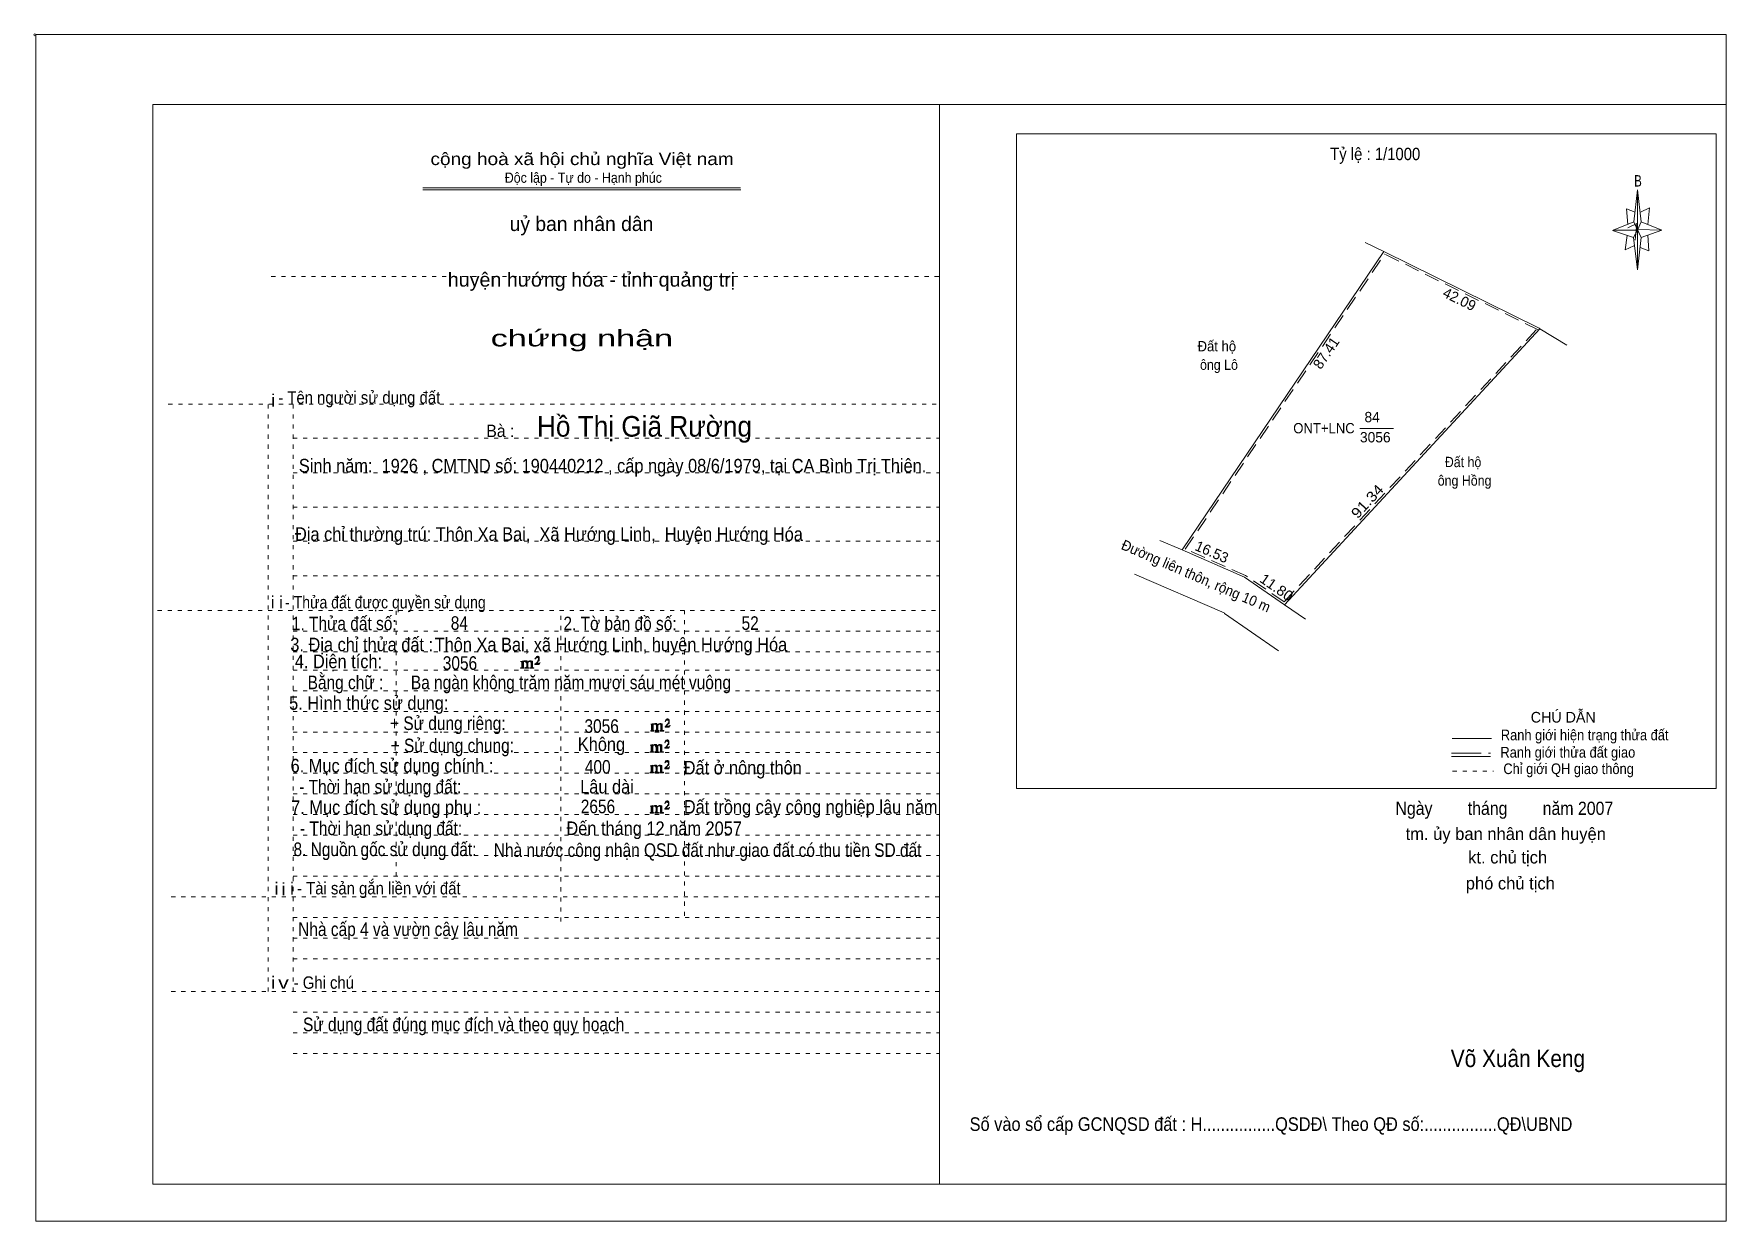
# Model space of a CAD drawing. Header units: centimetres. Extents: x -1.6 to 39.5, y -3.3 to 25.5.
import ezdxf
from ezdxf.enums import TextEntityAlignment as Align

# ---------------------------------------------------------------- set-up
doc = ezdxf.new("R2010")
doc.units = ezdxf.units.CM
doc.header["$LTSCALE"] = 0.12
for name, pattern in [('DOTTED', [1.5, 0.3, -1.2]), ('LONG_DASHED', [7.5, 6, -1.5]), ('MEDIUM_DASHED', [4.5, 3, -1.5])]:
    doc.linetypes.add(name, pattern=pattern)
for name, color, linetype, lineweight in [('1', 7, 'DOTTED', 13), ('10', 7, 'Continuous', 13), ('4', 7, 'Continuous', 13), ('5', 7, 'Continuous', 13), ('50', 7, 'Continuous', 13)]:
    doc.layers.add(name, color=color, linetype=linetype, lineweight=lineweight)

msp = doc.modelspace()

# ---------------------------------------------------------------- hatches: boundary and pattern name
at = {"layer": '50'}
for points in [[(10.27, 10.13), (10.27, 10.12), (10.27, 10.11), (10.25, 10.11), (10.24, 10.11), (10.24, 10.1), (10.33, 10.1), (10.33, 10.11), (10.32, 10.11), (10.31, 10.11), (10.31, 10.12), (10.31, 10.13), (10.31, 10.24), (10.31, 10.25), (10.32, 10.26), (10.34, 10.26), (10.35, 10.26), (10.36, 10.26), (10.37, 10.25), (10.39, 10.22), (10.39, 10.13), (10.37, 10.12), (10.37, 10.11), (10.36, 10.11), (10.35, 10.11), (10.35, 10.1), (10.44, 10.1), (10.44, 10.11), (10.43, 10.11), (10.42, 10.11), (10.42, 10.12), (10.42, 10.13), (10.42, 10.24), (10.44, 10.26), (10.45, 10.26), (10.46, 10.26), (10.49, 10.26), (10.49, 10.25), (10.5, 10.24), (10.5, 10.22), (10.5, 10.13), (10.5, 10.12), (10.49, 10.11), (10.49, 10.11), (10.47, 10.11), (10.47, 10.1), (10.56, 10.1), (10.56, 10.11), (10.55, 10.11), (10.54, 10.11), (10.53, 10.12), (10.53, 10.13), (10.53, 10.2), (10.53, 10.25), (10.53, 10.26), (10.52, 10.27), (10.5, 10.28), (10.47, 10.28), (10.46, 10.28), (10.44, 10.27), (10.41, 10.25), (10.41, 10.26), (10.4, 10.28), (10.39, 10.28), (10.37, 10.28), (10.35, 10.28), (10.34, 10.28), (10.32, 10.26), (10.31, 10.26), (10.31, 10.25), (10.31, 10.25), (10.31, 10.26), (10.31, 10.28), (10.24, 10.26), (10.24, 10.26), (10.25, 10.26), (10.27, 10.25), (10.27, 10.24), (10.27, 10.23)], [(10.69, 10.19), (10.72, 10.24), (10.72, 10.24), (10.71, 10.22), (10.69, 10.22), (10.68, 10.22), (10.63, 10.22), (10.66, 10.26), (10.67, 10.27), (10.69, 10.28), (10.69, 10.3), (10.69, 10.32), (10.69, 10.34), (10.69, 10.35), (10.69, 10.37), (10.68, 10.38), (10.67, 10.38), (10.66, 10.39), (10.65, 10.39), (10.63, 10.38), (10.63, 10.38), (10.62, 10.37), (10.61, 10.35), (10.59, 10.33), (10.61, 10.33), (10.61, 10.35), (10.62, 10.35), (10.63, 10.36), (10.65, 10.36), (10.66, 10.36), (10.67, 10.35), (10.68, 10.35), (10.68, 10.32), (10.68, 10.3), (10.66, 10.28), (10.66, 10.26), (10.65, 10.25), (10.59, 10.2), (10.59, 10.19)], [(13.42, 8.61), (13.42, 8.6), (13.42, 8.59), (13.41, 8.59), (13.4, 8.59), (13.4, 8.57), (13.48, 8.57), (13.48, 8.59), (13.47, 8.59), (13.46, 8.59), (13.46, 8.6), (13.46, 8.61), (13.46, 8.72), (13.46, 8.73), (13.47, 8.74), (13.5, 8.74), (13.51, 8.74), (13.52, 8.74), (13.53, 8.73), (13.54, 8.69), (13.54, 8.61), (13.53, 8.6), (13.53, 8.59), (13.52, 8.59), (13.51, 8.59), (13.51, 8.57), (13.6, 8.57), (13.6, 8.59), (13.58, 8.59), (13.57, 8.59), (13.57, 8.6), (13.57, 8.61), (13.57, 8.72), (13.6, 8.74), (13.61, 8.74), (13.62, 8.74), (13.64, 8.74), (13.64, 8.73), (13.65, 8.72), (13.65, 8.69), (13.65, 8.61), (13.65, 8.6), (13.64, 8.59), (13.64, 8.59), (13.63, 8.59), (13.63, 8.57), (13.72, 8.57), (13.72, 8.59), (13.7, 8.59), (13.69, 8.59), (13.68, 8.6), (13.68, 8.61), (13.68, 8.68), (13.68, 8.73), (13.68, 8.74), (13.67, 8.75), (13.65, 8.76), (13.63, 8.76), (13.62, 8.76), (13.6, 8.75), (13.56, 8.73), (13.56, 8.74), (13.55, 8.76), (13.54, 8.76), (13.53, 8.76), (13.51, 8.76), (13.5, 8.76), (13.47, 8.74), (13.46, 8.74), (13.46, 8.73), (13.46, 8.73), (13.46, 8.74), (13.46, 8.76), (13.4, 8.74), (13.4, 8.74), (13.41, 8.74), (13.42, 8.73), (13.42, 8.72), (13.42, 8.71)], [(13.85, 8.67), (13.87, 8.72), (13.87, 8.72), (13.86, 8.69), (13.85, 8.69), (13.84, 8.69), (13.78, 8.69), (13.82, 8.74), (13.83, 8.75), (13.85, 8.76), (13.85, 8.78), (13.85, 8.79), (13.85, 8.82), (13.85, 8.83), (13.85, 8.85), (13.84, 8.86), (13.83, 8.86), (13.82, 8.87), (13.8, 8.87), (13.78, 8.86), (13.78, 8.86), (13.77, 8.85), (13.76, 8.83), (13.75, 8.81), (13.76, 8.81), (13.76, 8.83), (13.77, 8.83), (13.78, 8.84), (13.8, 8.84), (13.82, 8.84), (13.83, 8.83), (13.84, 8.83), (13.84, 8.79), (13.84, 8.78), (13.82, 8.76), (13.82, 8.74), (13.8, 8.73), (13.75, 8.68), (13.75, 8.67)], [(13.41, 8.09), (13.41, 8.08), (13.41, 8.07), (13.4, 8.07), (13.39, 8.07), (13.39, 8.06), (13.48, 8.06), (13.48, 8.07), (13.47, 8.07), (13.45, 8.07), (13.45, 8.08), (13.45, 8.09), (13.45, 8.2), (13.45, 8.21), (13.47, 8.23), (13.49, 8.23), (13.5, 8.23), (13.51, 8.23), (13.52, 8.21), (13.53, 8.18), (13.53, 8.09), (13.52, 8.08), (13.52, 8.07), (13.51, 8.07), (13.5, 8.07), (13.5, 8.06), (13.59, 8.06), (13.59, 8.07), (13.58, 8.07), (13.57, 8.07), (13.57, 8.08), (13.57, 8.09), (13.57, 8.2), (13.59, 8.23), (13.6, 8.23), (13.61, 8.23), (13.63, 8.23), (13.63, 8.21), (13.64, 8.2), (13.64, 8.18), (13.64, 8.09), (13.64, 8.08), (13.63, 8.07), (13.63, 8.07), (13.62, 8.07), (13.62, 8.06), (13.71, 8.06), (13.71, 8.07), (13.7, 8.07), (13.69, 8.07), (13.67, 8.08), (13.67, 8.09), (13.67, 8.17), (13.67, 8.21), (13.67, 8.23), (13.66, 8.24), (13.64, 8.25), (13.62, 8.25), (13.61, 8.25), (13.59, 8.24), (13.55, 8.21), (13.55, 8.23), (13.54, 8.25), (13.53, 8.25), (13.52, 8.25), (13.5, 8.25), (13.49, 8.25), (13.47, 8.23), (13.45, 8.23), (13.45, 8.21), (13.45, 8.21), (13.45, 8.23), (13.45, 8.25), (13.39, 8.23), (13.39, 8.23), (13.4, 8.23), (13.41, 8.21), (13.41, 8.2), (13.41, 8.19)], [(13.84, 8.16), (13.86, 8.2), (13.86, 8.2), (13.85, 8.18), (13.84, 8.18), (13.83, 8.18), (13.77, 8.18), (13.81, 8.23), (13.82, 8.24), (13.84, 8.25), (13.84, 8.27), (13.84, 8.28), (13.84, 8.3), (13.84, 8.31), (13.84, 8.34), (13.83, 8.35), (13.82, 8.35), (13.81, 8.36), (13.8, 8.36), (13.77, 8.35), (13.77, 8.35), (13.76, 8.34), (13.75, 8.31), (13.74, 8.29), (13.75, 8.29), (13.75, 8.31), (13.76, 8.31), (13.77, 8.33), (13.8, 8.33), (13.81, 8.33), (13.82, 8.31), (13.83, 8.31), (13.83, 8.28), (13.83, 8.27), (13.81, 8.25), (13.81, 8.23), (13.8, 8.21), (13.74, 8.17), (13.74, 8.16)], [(13.84, 7.66), (13.86, 7.71), (13.86, 7.71), (13.85, 7.68), (13.84, 7.68), (13.83, 7.68), (13.77, 7.68), (13.81, 7.73), (13.82, 7.74), (13.84, 7.75), (13.84, 7.77), (13.84, 7.78), (13.84, 7.81), (13.84, 7.82), (13.84, 7.84), (13.83, 7.85), (13.82, 7.85), (13.81, 7.86), (13.79, 7.86), (13.77, 7.85), (13.77, 7.85), (13.76, 7.84), (13.75, 7.82), (13.74, 7.8), (13.75, 7.8), (13.75, 7.82), (13.76, 7.82), (13.77, 7.83), (13.79, 7.83), (13.81, 7.83), (13.82, 7.82), (13.83, 7.82), (13.83, 7.78), (13.83, 7.77), (13.81, 7.75), (13.81, 7.73), (13.79, 7.72), (13.74, 7.67), (13.74, 7.66)], [(13.41, 7.6), (13.41, 7.59), (13.41, 7.58), (13.4, 7.58), (13.39, 7.58), (13.39, 7.56), (13.47, 7.56), (13.47, 7.58), (13.46, 7.58), (13.45, 7.58), (13.45, 7.59), (13.45, 7.6), (13.45, 7.71), (13.45, 7.72), (13.46, 7.73), (13.49, 7.73), (13.5, 7.73), (13.51, 7.73), (13.52, 7.72), (13.53, 7.68), (13.53, 7.6), (13.52, 7.59), (13.52, 7.58), (13.51, 7.58), (13.5, 7.58), (13.5, 7.56), (13.59, 7.56), (13.59, 7.58), (13.57, 7.58), (13.56, 7.58), (13.56, 7.59), (13.56, 7.6), (13.56, 7.71), (13.59, 7.73), (13.6, 7.73), (13.61, 7.73), (13.63, 7.73), (13.63, 7.72), (13.64, 7.71), (13.64, 7.68), (13.64, 7.6), (13.64, 7.59), (13.63, 7.58), (13.63, 7.58), (13.62, 7.58), (13.62, 7.56), (13.71, 7.56), (13.71, 7.58), (13.69, 7.58), (13.68, 7.58), (13.67, 7.59), (13.67, 7.6), (13.67, 7.67), (13.67, 7.72), (13.67, 7.73), (13.66, 7.74), (13.64, 7.75), (13.62, 7.75), (13.61, 7.75), (13.59, 7.74), (13.55, 7.72), (13.55, 7.73), (13.54, 7.75), (13.53, 7.75), (13.52, 7.75), (13.5, 7.75), (13.49, 7.75), (13.46, 7.73), (13.45, 7.73), (13.45, 7.72), (13.45, 7.72), (13.45, 7.73), (13.45, 7.75), (13.39, 7.73), (13.39, 7.73), (13.4, 7.73), (13.41, 7.72), (13.41, 7.71), (13.41, 7.7)], [(13.41, 6.62), (13.41, 6.61), (13.41, 6.6), (13.4, 6.6), (13.39, 6.6), (13.39, 6.58), (13.47, 6.58), (13.47, 6.6), (13.46, 6.6), (13.45, 6.6), (13.45, 6.61), (13.45, 6.62), (13.45, 6.73), (13.45, 6.74), (13.46, 6.75), (13.49, 6.75), (13.5, 6.75), (13.51, 6.75), (13.52, 6.74), (13.53, 6.7), (13.53, 6.62), (13.52, 6.61), (13.52, 6.6), (13.51, 6.6), (13.5, 6.6), (13.5, 6.58), (13.59, 6.58), (13.59, 6.6), (13.57, 6.6), (13.56, 6.6), (13.56, 6.61), (13.56, 6.62), (13.56, 6.73), (13.59, 6.75), (13.6, 6.75), (13.61, 6.75), (13.63, 6.75), (13.63, 6.74), (13.64, 6.73), (13.64, 6.7), (13.64, 6.62), (13.64, 6.61), (13.63, 6.6), (13.63, 6.6), (13.62, 6.6), (13.62, 6.58), (13.71, 6.58), (13.71, 6.6), (13.69, 6.6), (13.68, 6.6), (13.67, 6.61), (13.67, 6.62), (13.67, 6.69), (13.67, 6.74), (13.67, 6.75), (13.66, 6.76), (13.64, 6.77), (13.62, 6.77), (13.61, 6.77), (13.59, 6.76), (13.55, 6.74), (13.55, 6.75), (13.54, 6.77), (13.53, 6.77), (13.52, 6.77), (13.5, 6.77), (13.49, 6.77), (13.46, 6.75), (13.45, 6.75), (13.45, 6.74), (13.45, 6.74), (13.45, 6.75), (13.45, 6.77), (13.39, 6.75), (13.39, 6.75), (13.4, 6.75), (13.41, 6.74), (13.41, 6.73), (13.41, 6.72)], [(13.84, 6.68), (13.86, 6.73), (13.86, 6.73), (13.85, 6.7), (13.84, 6.7), (13.83, 6.7), (13.77, 6.7), (13.81, 6.75), (13.82, 6.76), (13.84, 6.77), (13.84, 6.79), (13.84, 6.8), (13.84, 6.83), (13.84, 6.84), (13.84, 6.86), (13.83, 6.87), (13.82, 6.87), (13.81, 6.88), (13.79, 6.88), (13.77, 6.87), (13.77, 6.87), (13.76, 6.86), (13.75, 6.84), (13.74, 6.82), (13.75, 6.82), (13.75, 6.84), (13.76, 6.84), (13.77, 6.85), (13.79, 6.85), (13.81, 6.85), (13.82, 6.84), (13.83, 6.84), (13.83, 6.8), (13.83, 6.79), (13.81, 6.77), (13.81, 6.75), (13.79, 6.74), (13.74, 6.69), (13.74, 6.68)]]:
    msp.add_hatch(color=256, dxfattribs=at).paths.add_polyline_path(points)

# ---------------------------------------------------------------- linework, layer by layer
at = {"layer": '1', "linetype": 'Continuous'}
for p, q in [((1.31, -2.42), (1.31, 23.78)), ((1.31, 23.78), (39.51, 23.78)), ((20.41, -2.42), (20.41, 23.78)), ((39.51, -2.42), (39.51, 23.78)), ((7.87, 21.76), (15.58, 21.76)), ((7.87, 21.71), (15.59, 21.71)), ((37.26, 20.55), (36.75, 20.72)), ((1.31, -2.42), (39.51, -2.42))]:
    msp.add_line(p, q, dxfattribs=at)
at = {"layer": '1'}
for p, q in [((4.19, 19.61), (20.41, 19.61)), ((1.69, 16.51), (20.41, 16.51)), ((4.11, 2.25), (4.11, 16.51)), ((4.72, 2.25), (4.72, 16.51)), ((4.72, 15.68), (20.41, 15.68)), ((4.72, 14.84), (20.41, 14.84)), ((4.72, 14.01), (20.41, 14.01)), ((4.72, 13.18), (20.41, 13.18)), ((4.72, 12.34), (20.41, 12.34)), ((1.43, 11.5), (20.41, 11.5)), ((7.22, 5.05), (7.22, 11.5)), ((11.22, 3.95), (11.22, 11.5)), ((14.22, 4.09), (14.22, 11.5)), ((4.72, 11), (20.41, 11)), ((4.72, 10.5), (20.41, 10.5)), ((4.72, 10.05), (20.41, 10.05)), ((4.72, 9.55), (20.41, 9.55)), ((4.72, 9.05), (20.41, 9.05)), ((4.72, 8.55), (20.41, 8.55)), ((4.72, 8.05), (20.41, 8.05)), ((4.72, 7.55), (20.41, 7.55)), ((4.72, 7.05), (20.41, 7.05)), ((4.72, 6.55), (20.41, 6.55)), ((4.72, 6.05), (20.41, 6.05)), ((4.72, 5.55), (20.41, 5.55)), ((4.72, 5.05), (20.41, 5.05)), ((1.76, 4.55), (20.41, 4.55)), ((4.72, 4.05), (20.41, 4.05)), ((4.72, 3.55), (20.41, 3.55)), ((4.72, 3.05), (20.41, 3.05)), ((1.76, 2.25), (20.41, 2.25)), ((4.72, 1.75), (20.41, 1.75)), ((4.72, 1.25), (20.41, 1.25)), ((4.72, 0.75), (20.41, 0.75))]:
    msp.add_line(p, q, dxfattribs=at)
at = {"layer": '1', "linetype": 'Continuous'}
msp.add_lwpolyline([(-1.53, -3.32), (39.51, -3.32), (39.51, 25.48), (-1.53, 25.48)], close=True, dxfattribs=at)
msp.add_lwpolyline([(37.27, 20.35), (37.06, 20.25), (37.11, 20.6)], dxfattribs=at)
at = {"layer": '10'}
for p, q in [((26.3, 12.97), (31.2, 20.21)), ((31.2, 20.21), (30.75, 20.43)), ((28.79, 11.64), (34.99, 18.34)), ((35.64, 17.94), (34.99, 18.34)), ((30.62, 15.92), (31.43, 15.92)), ((26.3, 12.97), (25.76, 13.2)), ((29.3, 11.29), (28.79, 11.64)), ((28.64, 10.52), (27.33, 11.43))]:
    msp.add_line(p, q, dxfattribs=at)
at = {"layer": '10', "linetype": 'MEDIUM_DASHED'}
for p, q in [((26.38, 12.99), (31.22, 20.15)), ((34.95, 18.31), (31.22, 20.15)), ((28.78, 11.71), (34.95, 18.37))]:
    msp.add_line(p, q, dxfattribs=at)
at = {"layer": '10'}
for points in [[(34.99, 18.34), (34.97, 18.35), (31.2, 20.21)], [(28.79, 11.64), (27.82, 12.31), (26.3, 12.97)], [(25.15, 12.38), (27.32, 11.44), (27.33, 11.43)]]:
    msp.add_lwpolyline(points, dxfattribs=at)
at = {"layer": '10', "linetype": 'MEDIUM_DASHED'}
msp.add_lwpolyline([(28.78, 11.71), (27.84, 12.35), (26.38, 12.99)], dxfattribs=at)
at = {"layer": '4'}
for p, q in [((32.86, 8.39), (33.81, 8.39)), ((32.84, 7.96), (33.79, 7.96))]:
    msp.add_line(p, q, dxfattribs=at)
at = {"layer": '4', "linetype": 'LONG_DASHED'}
msp.add_line((32.84, 8.04), (33.79, 8.04), dxfattribs=at)
at = {"layer": '4', "linetype": 'DOTTED'}
msp.add_line((32.87, 7.6), (33.86, 7.6), dxfattribs=at)
at = {"layer": '4'}
msp.add_lwpolyline([(22.28, 23.07), (39.27, 23.07), (39.27, 7.18), (22.28, 7.18)], close=True, dxfattribs=at)
msp.add_circle((-1.55, 25.47), 0.025, dxfattribs=at)
at = {"layer": '5'}
for p, q in [((37.27, 20.93), (37.36, 21.71)), ((37.45, 20.55), (37.36, 19.77)), ((37.45, 20.93), (37.95, 20.73)), ((37.61, 20.61), (37.63, 20.23)), ((37.63, 20.23), (37.42, 20.31))]:
    msp.add_line(p, q, dxfattribs=at)
for points in [[(37.36, 21.71), (37.45, 20.93), (37.36, 20.73)], [(37.36, 20.73), (36.77, 20.73), (37.27, 20.93), (37.45, 20.55), (37.95, 20.73), (37.36, 20.75)], [(37.36, 20.73), (37.36, 19.77), (37.26, 20.55)]]:
    msp.add_lwpolyline(points, close=True, dxfattribs=at)
for points in [[(37.3, 21.17), (37.09, 21.25), (37.12, 20.87)], [(37.43, 21.17), (37.65, 21.27), (37.61, 20.87)], [(37.36, 20.73), (37.27, 20.93), (36.77, 20.73)], [(37.12, 20.79), (37.34, 20.89), (37.3, 20.49)], [(37.36, 20.73), (37.45, 20.55), (37.95, 20.73)]]:
    msp.add_lwpolyline(points, dxfattribs=at)
at = {"layer": '50'}
for points in [[(10.27, 10.13), (10.27, 10.12), (10.27, 10.11), (10.25, 10.11), (10.24, 10.11), (10.24, 10.1), (10.33, 10.1), (10.33, 10.11), (10.32, 10.11), (10.31, 10.11), (10.31, 10.12), (10.31, 10.13), (10.31, 10.24), (10.31, 10.25), (10.32, 10.26), (10.34, 10.26), (10.35, 10.26), (10.36, 10.26), (10.37, 10.25), (10.39, 10.22), (10.39, 10.13), (10.37, 10.12), (10.37, 10.11), (10.36, 10.11), (10.35, 10.11), (10.35, 10.1), (10.44, 10.1), (10.44, 10.11), (10.43, 10.11), (10.42, 10.11), (10.42, 10.12), (10.42, 10.13), (10.42, 10.24), (10.44, 10.26), (10.45, 10.26), (10.46, 10.26), (10.49, 10.26), (10.49, 10.25), (10.5, 10.24), (10.5, 10.22), (10.5, 10.13), (10.5, 10.12), (10.49, 10.11), (10.49, 10.11), (10.47, 10.11), (10.47, 10.1), (10.56, 10.1), (10.56, 10.11), (10.55, 10.11), (10.54, 10.11), (10.53, 10.12), (10.53, 10.13), (10.53, 10.2), (10.53, 10.25), (10.53, 10.26), (10.52, 10.27), (10.5, 10.28), (10.47, 10.28), (10.46, 10.28), (10.44, 10.27), (10.41, 10.25), (10.41, 10.26), (10.4, 10.28), (10.39, 10.28), (10.37, 10.28), (10.35, 10.28), (10.34, 10.28), (10.32, 10.26), (10.31, 10.26), (10.31, 10.25), (10.31, 10.25), (10.31, 10.26), (10.31, 10.28), (10.24, 10.26), (10.24, 10.26), (10.25, 10.26), (10.27, 10.25), (10.27, 10.24), (10.27, 10.23)], [(10.69, 10.19), (10.72, 10.24), (10.72, 10.24), (10.71, 10.22), (10.69, 10.22), (10.68, 10.22), (10.63, 10.22), (10.66, 10.26), (10.67, 10.27), (10.69, 10.28), (10.69, 10.3), (10.69, 10.32), (10.69, 10.34), (10.69, 10.35), (10.69, 10.37), (10.68, 10.38), (10.67, 10.38), (10.66, 10.39), (10.65, 10.39), (10.63, 10.38), (10.63, 10.38), (10.62, 10.37), (10.61, 10.35), (10.59, 10.33), (10.61, 10.33), (10.61, 10.35), (10.62, 10.35), (10.63, 10.36), (10.65, 10.36), (10.66, 10.36), (10.67, 10.35), (10.68, 10.35), (10.68, 10.32), (10.68, 10.3), (10.66, 10.28), (10.66, 10.26), (10.65, 10.25), (10.59, 10.2), (10.59, 10.19)], [(13.42, 8.61), (13.42, 8.6), (13.42, 8.59), (13.41, 8.59), (13.4, 8.59), (13.4, 8.57), (13.48, 8.57), (13.48, 8.59), (13.47, 8.59), (13.46, 8.59), (13.46, 8.6), (13.46, 8.61), (13.46, 8.72), (13.46, 8.73), (13.47, 8.74), (13.5, 8.74), (13.51, 8.74), (13.52, 8.74), (13.53, 8.73), (13.54, 8.69), (13.54, 8.61), (13.53, 8.6), (13.53, 8.59), (13.52, 8.59), (13.51, 8.59), (13.51, 8.57), (13.6, 8.57), (13.6, 8.59), (13.58, 8.59), (13.57, 8.59), (13.57, 8.6), (13.57, 8.61), (13.57, 8.72), (13.6, 8.74), (13.61, 8.74), (13.62, 8.74), (13.64, 8.74), (13.64, 8.73), (13.65, 8.72), (13.65, 8.69), (13.65, 8.61), (13.65, 8.6), (13.64, 8.59), (13.64, 8.59), (13.63, 8.59), (13.63, 8.57), (13.72, 8.57), (13.72, 8.59), (13.7, 8.59), (13.69, 8.59), (13.68, 8.6), (13.68, 8.61), (13.68, 8.68), (13.68, 8.73), (13.68, 8.74), (13.67, 8.75), (13.65, 8.76), (13.63, 8.76), (13.62, 8.76), (13.6, 8.75), (13.56, 8.73), (13.56, 8.74), (13.55, 8.76), (13.54, 8.76), (13.53, 8.76), (13.51, 8.76), (13.5, 8.76), (13.47, 8.74), (13.46, 8.74), (13.46, 8.73), (13.46, 8.73), (13.46, 8.74), (13.46, 8.76), (13.4, 8.74), (13.4, 8.74), (13.41, 8.74), (13.42, 8.73), (13.42, 8.72), (13.42, 8.71)], [(13.85, 8.67), (13.87, 8.72), (13.87, 8.72), (13.86, 8.69), (13.85, 8.69), (13.84, 8.69), (13.78, 8.69), (13.82, 8.74), (13.83, 8.75), (13.85, 8.76), (13.85, 8.78), (13.85, 8.79), (13.85, 8.82), (13.85, 8.83), (13.85, 8.85), (13.84, 8.86), (13.83, 8.86), (13.82, 8.87), (13.8, 8.87), (13.78, 8.86), (13.78, 8.86), (13.77, 8.85), (13.76, 8.83), (13.75, 8.81), (13.76, 8.81), (13.76, 8.83), (13.77, 8.83), (13.78, 8.84), (13.8, 8.84), (13.82, 8.84), (13.83, 8.83), (13.84, 8.83), (13.84, 8.79), (13.84, 8.78), (13.82, 8.76), (13.82, 8.74), (13.8, 8.73), (13.75, 8.68), (13.75, 8.67)], [(13.41, 8.09), (13.41, 8.08), (13.41, 8.07), (13.4, 8.07), (13.39, 8.07), (13.39, 8.06), (13.48, 8.06), (13.48, 8.07), (13.47, 8.07), (13.45, 8.07), (13.45, 8.08), (13.45, 8.09), (13.45, 8.2), (13.45, 8.21), (13.47, 8.23), (13.49, 8.23), (13.5, 8.23), (13.51, 8.23), (13.52, 8.21), (13.53, 8.18), (13.53, 8.09), (13.52, 8.08), (13.52, 8.07), (13.51, 8.07), (13.5, 8.07), (13.5, 8.06), (13.59, 8.06), (13.59, 8.07), (13.58, 8.07), (13.57, 8.07), (13.57, 8.08), (13.57, 8.09), (13.57, 8.2), (13.59, 8.23), (13.6, 8.23), (13.61, 8.23), (13.63, 8.23), (13.63, 8.21), (13.64, 8.2), (13.64, 8.18), (13.64, 8.09), (13.64, 8.08), (13.63, 8.07), (13.63, 8.07), (13.62, 8.07), (13.62, 8.06), (13.71, 8.06), (13.71, 8.07), (13.7, 8.07), (13.69, 8.07), (13.67, 8.08), (13.67, 8.09), (13.67, 8.17), (13.67, 8.21), (13.67, 8.23), (13.66, 8.24), (13.64, 8.25), (13.62, 8.25), (13.61, 8.25), (13.59, 8.24), (13.55, 8.21), (13.55, 8.23), (13.54, 8.25), (13.53, 8.25), (13.52, 8.25), (13.5, 8.25), (13.49, 8.25), (13.47, 8.23), (13.45, 8.23), (13.45, 8.21), (13.45, 8.21), (13.45, 8.23), (13.45, 8.25), (13.39, 8.23), (13.39, 8.23), (13.4, 8.23), (13.41, 8.21), (13.41, 8.2), (13.41, 8.19)], [(13.84, 8.16), (13.86, 8.2), (13.86, 8.2), (13.85, 8.18), (13.84, 8.18), (13.83, 8.18), (13.77, 8.18), (13.81, 8.23), (13.82, 8.24), (13.84, 8.25), (13.84, 8.27), (13.84, 8.28), (13.84, 8.3), (13.84, 8.31), (13.84, 8.34), (13.83, 8.35), (13.82, 8.35), (13.81, 8.36), (13.8, 8.36), (13.77, 8.35), (13.77, 8.35), (13.76, 8.34), (13.75, 8.31), (13.74, 8.29), (13.75, 8.29), (13.75, 8.31), (13.76, 8.31), (13.77, 8.33), (13.8, 8.33), (13.81, 8.33), (13.82, 8.31), (13.83, 8.31), (13.83, 8.28), (13.83, 8.27), (13.81, 8.25), (13.81, 8.23), (13.8, 8.21), (13.74, 8.17), (13.74, 8.16)], [(13.84, 7.66), (13.86, 7.71), (13.86, 7.71), (13.85, 7.68), (13.84, 7.68), (13.83, 7.68), (13.77, 7.68), (13.81, 7.73), (13.82, 7.74), (13.84, 7.75), (13.84, 7.77), (13.84, 7.78), (13.84, 7.81), (13.84, 7.82), (13.84, 7.84), (13.83, 7.85), (13.82, 7.85), (13.81, 7.86), (13.79, 7.86), (13.77, 7.85), (13.77, 7.85), (13.76, 7.84), (13.75, 7.82), (13.74, 7.8), (13.75, 7.8), (13.75, 7.82), (13.76, 7.82), (13.77, 7.83), (13.79, 7.83), (13.81, 7.83), (13.82, 7.82), (13.83, 7.82), (13.83, 7.78), (13.83, 7.77), (13.81, 7.75), (13.81, 7.73), (13.79, 7.72), (13.74, 7.67), (13.74, 7.66)], [(13.41, 7.6), (13.41, 7.59), (13.41, 7.58), (13.4, 7.58), (13.39, 7.58), (13.39, 7.56), (13.47, 7.56), (13.47, 7.58), (13.46, 7.58), (13.45, 7.58), (13.45, 7.59), (13.45, 7.6), (13.45, 7.71), (13.45, 7.72), (13.46, 7.73), (13.49, 7.73), (13.5, 7.73), (13.51, 7.73), (13.52, 7.72), (13.53, 7.68), (13.53, 7.6), (13.52, 7.59), (13.52, 7.58), (13.51, 7.58), (13.5, 7.58), (13.5, 7.56), (13.59, 7.56), (13.59, 7.58), (13.57, 7.58), (13.56, 7.58), (13.56, 7.59), (13.56, 7.6), (13.56, 7.71), (13.59, 7.73), (13.6, 7.73), (13.61, 7.73), (13.63, 7.73), (13.63, 7.72), (13.64, 7.71), (13.64, 7.68), (13.64, 7.6), (13.64, 7.59), (13.63, 7.58), (13.63, 7.58), (13.62, 7.58), (13.62, 7.56), (13.71, 7.56), (13.71, 7.58), (13.69, 7.58), (13.68, 7.58), (13.67, 7.59), (13.67, 7.6), (13.67, 7.67), (13.67, 7.72), (13.67, 7.73), (13.66, 7.74), (13.64, 7.75), (13.62, 7.75), (13.61, 7.75), (13.59, 7.74), (13.55, 7.72), (13.55, 7.73), (13.54, 7.75), (13.53, 7.75), (13.52, 7.75), (13.5, 7.75), (13.49, 7.75), (13.46, 7.73), (13.45, 7.73), (13.45, 7.72), (13.45, 7.72), (13.45, 7.73), (13.45, 7.75), (13.39, 7.73), (13.39, 7.73), (13.4, 7.73), (13.41, 7.72), (13.41, 7.71), (13.41, 7.7)], [(13.41, 6.62), (13.41, 6.61), (13.41, 6.6), (13.4, 6.6), (13.39, 6.6), (13.39, 6.58), (13.47, 6.58), (13.47, 6.6), (13.46, 6.6), (13.45, 6.6), (13.45, 6.61), (13.45, 6.62), (13.45, 6.73), (13.45, 6.74), (13.46, 6.75), (13.49, 6.75), (13.5, 6.75), (13.51, 6.75), (13.52, 6.74), (13.53, 6.7), (13.53, 6.62), (13.52, 6.61), (13.52, 6.6), (13.51, 6.6), (13.5, 6.6), (13.5, 6.58), (13.59, 6.58), (13.59, 6.6), (13.57, 6.6), (13.56, 6.6), (13.56, 6.61), (13.56, 6.62), (13.56, 6.73), (13.59, 6.75), (13.6, 6.75), (13.61, 6.75), (13.63, 6.75), (13.63, 6.74), (13.64, 6.73), (13.64, 6.7), (13.64, 6.62), (13.64, 6.61), (13.63, 6.6), (13.63, 6.6), (13.62, 6.6), (13.62, 6.58), (13.71, 6.58), (13.71, 6.6), (13.69, 6.6), (13.68, 6.6), (13.67, 6.61), (13.67, 6.62), (13.67, 6.69), (13.67, 6.74), (13.67, 6.75), (13.66, 6.76), (13.64, 6.77), (13.62, 6.77), (13.61, 6.77), (13.59, 6.76), (13.55, 6.74), (13.55, 6.75), (13.54, 6.77), (13.53, 6.77), (13.52, 6.77), (13.5, 6.77), (13.49, 6.77), (13.46, 6.75), (13.45, 6.75), (13.45, 6.74), (13.45, 6.74), (13.45, 6.75), (13.45, 6.77), (13.39, 6.75), (13.39, 6.75), (13.4, 6.75), (13.41, 6.74), (13.41, 6.73), (13.41, 6.72)], [(13.84, 6.68), (13.86, 6.73), (13.86, 6.73), (13.85, 6.7), (13.84, 6.7), (13.83, 6.7), (13.77, 6.7), (13.81, 6.75), (13.82, 6.76), (13.84, 6.77), (13.84, 6.79), (13.84, 6.8), (13.84, 6.83), (13.84, 6.84), (13.84, 6.86), (13.83, 6.87), (13.82, 6.87), (13.81, 6.88), (13.79, 6.88), (13.77, 6.87), (13.77, 6.87), (13.76, 6.86), (13.75, 6.84), (13.74, 6.82), (13.75, 6.82), (13.75, 6.84), (13.76, 6.84), (13.77, 6.85), (13.79, 6.85), (13.81, 6.85), (13.82, 6.84), (13.83, 6.84), (13.83, 6.8), (13.83, 6.79), (13.81, 6.77), (13.81, 6.75), (13.79, 6.74), (13.74, 6.69), (13.74, 6.68)]]:
    msp.add_lwpolyline(points, close=True, dxfattribs=at)

# ---------------------------------------------------------------- texts
at = {"layer": '1'}
for s, height, width, p in [('cộng hoà xã hội chủ nghĩa Việt nam', 0.3, 1.15, (11.735, 22.31)), ('Độc lập - Tự do - Hạnh phúc', 0.25, 0.9, (11.765, 21.88)), ('chứng nhận', 0.4, 1.55, (11.73, 17.91)), ('- Tên người sử dụng đất', 0.3, 0.9, (6.325, 16.52)), ('- Thửa đất được quyền sử dụng', 0.3, 0.85, (6.96, 11.55)), ('- Tài sản gắn liền với đất ', 0.3, 0.9, (6.85, 4.61)), ('v', 0.3, 1.3, (4.485, 2.32)), ('- Ghi chú', 0.3, 0.9, (5.465, 2.32))]:
    msp.add_text(s, height=height, dxfattribs=dict(at, width=width)).set_placement(p, align=Align.CENTER)
for s, height, p in [('uỷ ban nhân dân', 0.35, (11.72, 20.71)), ('i', 0.3, (4.235, 16.45)), ('i', 0.3, (4.225, 11.55)), ('i', 0.3, (4.425, 11.55)), ('i', 0.3, (4.315, 4.6)), ('i', 0.3, (4.485, 4.59)), ('i', 0.3, (4.695, 4.6)), ('i', 0.3, (4.235, 2.32))]:
    msp.add_text(s, height=height, dxfattribs=at).set_placement(p, align=Align.CENTER)
at = {"layer": '10'}
for s, height, width, p in [('Tỷ lệ : 1/1000', 0.3, 0.9, (30.99, 22.43)), ('Đất hộ', 0.25, 0.95, (27.145, 17.79)), (' ông Lô', 0.25, 0.9, (27.155, 17.34)), ('Hồ Thị Giã Rường', 0.5, 0.95, (13.25, 15.72)), ('Đất hộ ', 0.25, 0.9, (33.165, 14.98)), ('ông Hồng', 0.25, 0.9, (33.16, 14.53)), ('Võ Xuân Keng', 0.42, 0.9, (34.455, 0.42))]:
    msp.add_text(s, height=height, dxfattribs=dict(at, width=width)).set_placement(p, align=Align.CENTER)
for s, rotation, p in [('42.09', 333.818, (32.98, 18.943)), ('87.41', 55.93, (29.903, 17.68)), ('16.53', 336.615, (26.975, 12.808))]:
    msp.add_text(s, height=0.25, rotation=rotation, dxfattribs=at).set_placement(p, align=Align.CENTER)
at = {"layer": '10', "width": 0.95}
msp.add_text('ONT+LNC ', height=0.25, dxfattribs=at).set_placement((30.58, 15.8), align=Align.RIGHT)
at = {"layer": '10'}
for s, p in [('84', (30.73, 16.07)), ('3056', (30.62, 15.58))]:
    msp.add_text(s, height=0.25, dxfattribs=at).set_placement(p)
for s, rotation, width, p in [('91.34', 47.232, 1.15, (30.889, 14.065)), ('Đường liên thôn, rộng 10 m ', 336.579, 0.95, (26.63, 12.206)), ('11.80', 325.179, 1.05, (28.524, 11.96))]:
    msp.add_text(s, height=0.25, rotation=rotation, dxfattribs=dict(at, width=width)).set_placement(p, align=Align.CENTER)
at = {"layer": '4'}
msp.add_text('CHÚ DẪN', height=0.2591, dxfattribs=at).set_placement((35.555, 8.78), align=Align.CENTER)
at = {"layer": '4', "width": 0.9}
for s, p in [('Ranh giới hiện trạng thửa đất', (36.075, 8.35)), ('Ranh giới thửa đất giao ', (35.71, 7.93)), ('Chỉ giới QH giao thông', (35.685, 7.53))]:
    msp.add_text(s, height=0.2591, dxfattribs=at).set_placement(p, align=Align.CENTER)
at = {"layer": '5', "width": 0.75}
msp.add_text('B', height=0.276, dxfattribs=at).set_placement((37.37, 21.79), align=Align.CENTER)
at = {"layer": '50'}
for s, height, width, p in [('  huyện hướng hóa - tỉnh quảng trị', 0.34, 1.05, (11.83, 19.36)), ('Bà :', 0.3, 0.95, (9.75, 15.71)), ('Sinh năm:  1926 , CMTND số: 190440212 , cấp ngày 08/6/1979, tại CA Bình Trị Thiên.', 0.33, 0.9, (12.475, 14.85)), ('Địa chỉ thường trú: Thôn Xa Bai,  Xã Hướng Linh,  Huyện Hướng Hóa', 0.33, 0.9, (10.93, 13.19)), ('1. Thửa đất số:  ', 0.33, 0.85, (6.065, 11.02)), ('84', 0.33, 0.85, (8.755, 11.03)), ('2. Tờ bản đồ số:  ', 0.33, 0.85, (12.76, 11.02)), ('52', 0.33, 0.85, (15.815, 11.03)), ('3. Địa chỉ thửa đất : ', 0.33, 0.9, (6.44, 10.51)), ('Thôn Xa Bai, xã Hướng Linh, huyện Hướng Hóa', 0.33, 0.9, (12.435, 10.51)), ('4. Diện tích: ', 0.33, 0.9, (5.875, 10.1)), ('3056', 0.33, 0.85, (8.77, 10.06)), ('Bằng chữ :', 0.33, 0.85, (5.99, 9.59)), ('Ba ngàn không trăm năm mươi sáu mét vuông', 0.33, 0.85, (11.465, 9.59)), ('5. Hình thức sử dụng:', 0.33, 0.9, (6.555, 9.09)), ('+ Sử dụng riêng:', 0.33, 0.85, (8.475, 8.6)), ('3056', 0.33, 0.85, (12.21, 8.53)), ('+ Sử dụng chung:', 0.33, 0.85, (8.585, 8.06)), ('Không', 0.33, 0.9, (12.205, 8.09)), ('6. Mục đích sử dụng chính :', 0.33, 0.9, (7.12, 7.57)), ('400', 0.33, 0.85, (12.115, 7.54)), ('Đất ở nông thôn', 0.33, 0.9, (15.635, 7.52)), ('- Thời hạn sử dụng đất:', 0.33, 0.85, (6.835, 7.06)), ('Lâu dài', 0.33, 0.9, (12.34, 7.06)), ('7. Mục đích sử dụng phụ :', 0.33, 0.9, (6.98, 6.56)), ('2656', 0.33, 0.85, (12.12, 6.58)), ('Đất trồng cây công nghiệp lâu năm', 0.33, 0.9, (17.285, 6.57)), ('Ngày        tháng        năm 2007', 0.32, 0.9, (34.125, 6.54)), ('- Thời hạn sử dụng đất:', 0.33, 0.85, (6.855, 6.05)), ('Đến tháng 12 năm 2057', 0.33, 0.9, (13.485, 6.05)), ('8. Nguồn gốc sử dụng đất:', 0.33, 0.85, (6.95, 5.54)), ('Nhà nước công nhận QSD đất như giao đất có thu tiền SD đất ', 0.33, 0.85, (14.835, 5.52)), ('Nhà cấp 4 và vườn cây lâu năm', 0.33, 0.85, (7.51, 3.6)), ('Sử dụng đất đúng mục đích và theo quy hoạch', 0.33, 0.85, (8.86, 1.29)), ('Số vào sổ cấp GCNQSD đất : H................QSDĐ\\ Theo QĐ số:................QĐ\\UBND', 0.33, 0.9, (28.46, -1.13))]:
    msp.add_text(s, height=height, dxfattribs=dict(at, width=width)).set_placement(p, align=Align.CENTER)
for s, p in [('tm. ủy ban nhân dân huyện ', (34.215, 5.93)), ('kt. chủ tịch', (34.205, 5.36)), ('phó chủ tịch', (34.27, 4.73))]:
    msp.add_text(s, height=0.3, dxfattribs=at).set_placement(p, align=Align.CENTER)

doc.saveas('drawing.dxf')
